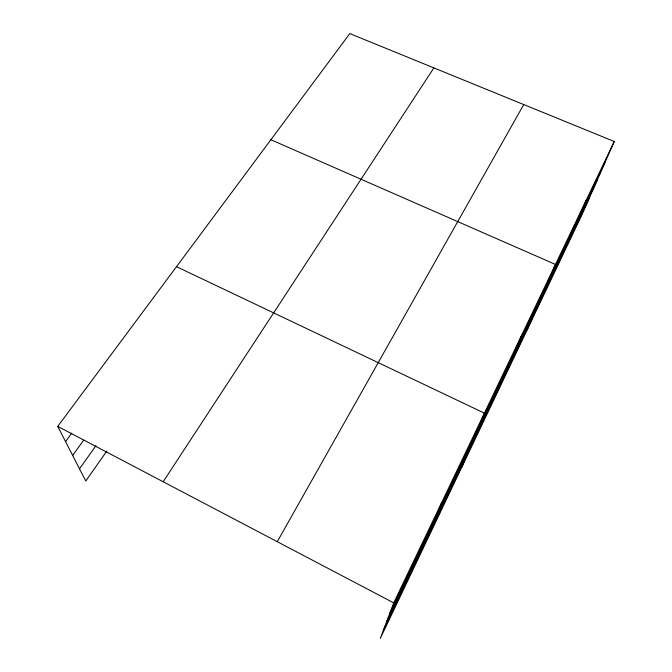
<?xml version="1.0" encoding="UTF-8"?>
<svg xmlns="http://www.w3.org/2000/svg" width="672" height="672" viewBox="0 0 672 672"><rect width="100%" height="100%" fill="white"/><g stroke="black" fill="none" stroke-linecap="round" stroke-linejoin="round"><path stroke-width="1.01" d="M614.25 141.49L393.725 602.868L380.302 638.4L582.28 214.057L614.25 141.49L349.81 33.6L57.75 426.384L85.772 481.009L106.781 451.08M436.447 515.458L441.647 502.606M461.672 467.443L484.403 413.154L176.501 266.675M514.55 351.868L521.707 335.11M527.083 330.028L555.484 264.449L270.892 139.742M577.853 219.265L586.194 200.189M383.275 630.529L589.562 197.534M389.953 612.839L605.506 161.347M386.551 621.852L597.442 179.642M277.276 541.699L523.732 104.555M163.178 481.765L433.877 67.897M79.523 468.821L95.92 445.738M72.66 455.448L83.647 440.21M65.562 441.605L71.761 433.138M57.75 426.384L393.725 602.868"/></g></svg>
